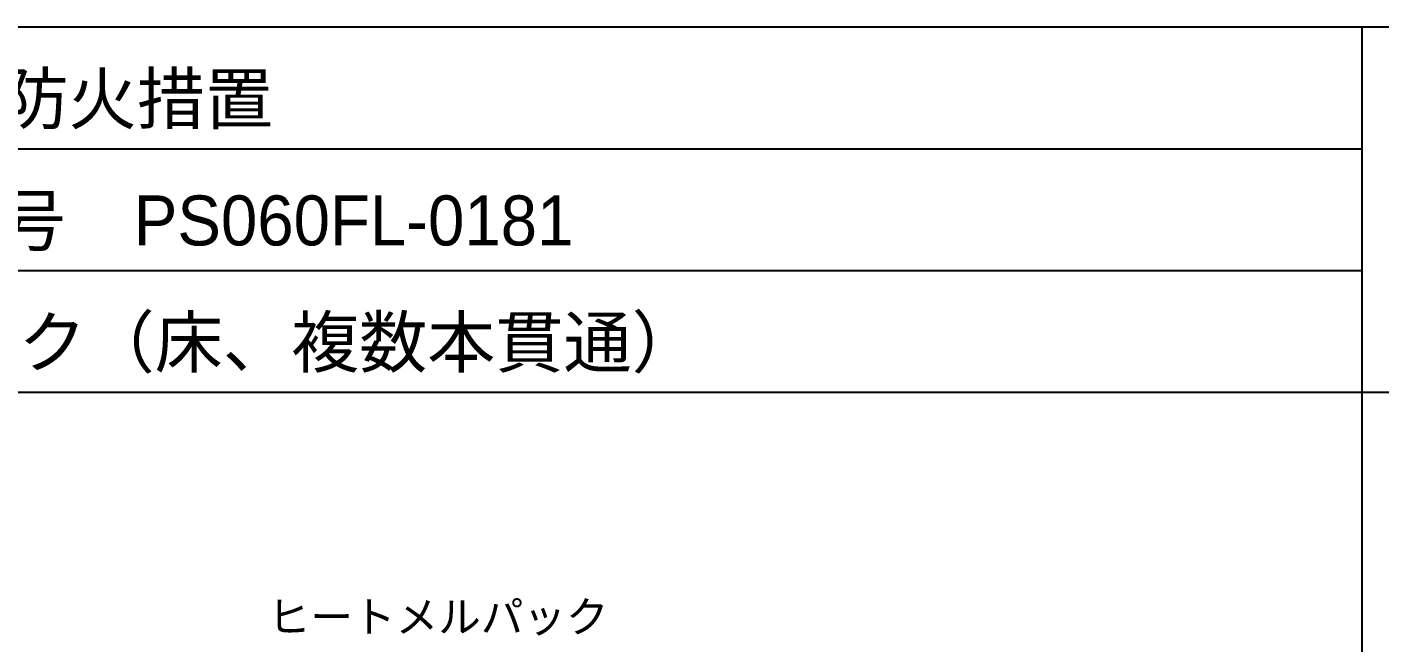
# Model space of a CAD drawing. Extents: x 443 to 1217, y -1921 to -677.
# Drawn here: x 527.8 to 636.1, y -1415 to -1365.7 of the extents above; entities that cross this region are included whole.
import ezdxf
from ezdxf.enums import TextEntityAlignment as Align

# ---------------------------------------------------------------- set-up
doc = ezdxf.new("R2010")
doc.units = 0
doc.header["$MEASUREMENT"] = 0
doc.layers.get('Defpoints').update_dxf_attribs({"color": 21, "linetype": 'CONTINUOUS'})
for name, color, linetype in [('1', 7, 'CONTINUOUS'), ('10', 7, 'CONTINUOUS'), ('25', 7, 'CONTINUOUS')]:
    doc.layers.add(name, color=color, linetype=linetype)
doc.styles.add('ｽﾀｲﾙ2', font='MS PGothic.ttf')

msp = doc.modelspace()

# ---------------------------------------------------------------- linework, layer by layer
at = {"layer": '1', "color": 4, "linetype": 'Continuous'}
for p, q in [((634.73, -1622.85), (634.73, -1365.7)), ((442.67, -1394.92), (634.73, -1394.92)), ((634.73, -1394.92), (826.79, -1394.92))]:
    msp.add_line(p, q, dxfattribs=at)
at = {"layer": '1', "color": 3, "linetype": 'Continuous'}
for p, q in [((471.88, -1375.44), (634.73, -1375.44)), ((471.88, -1385.18), (634.73, -1385.18))]:
    msp.add_line(p, q, dxfattribs=at)
at = {"layer": '25', "color": 4}
msp.add_line((1210.9, -1365.7), (442.67, -1365.7), dxfattribs=at)

# ---------------------------------------------------------------- texts
at = {"layer": '10', "linetype": 'Continuous', "style": 'ｽﾀｲﾙ2'}
msp.add_attdef('ヒートメルパック', text='', height=2.5, dxfattribs=at).set_placement((547.1, -1414.9), align=Align.BOTTOM_LEFT)
at = {"layer": '25', "style": 'ｽﾀｲﾙ2'}
for s, p in [('断熱被覆銅管貫通部防火措置', (476.59, -1373.44)), ('国土交通大臣認定番号\u3000PS060FL-0181', (476.35, -1383.18))]:
    msp.add_text(s, height=4, dxfattribs=at).set_placement(p)
at = {"layer": 'Defpoints', "style": 'ｽﾀｲﾙ2'}
msp.add_text('タフロック-耐火パック（床、複数本貫通）', height=4, dxfattribs=at).set_placement((476.28, -1392.92))

doc.saveas('drawing.dxf')
